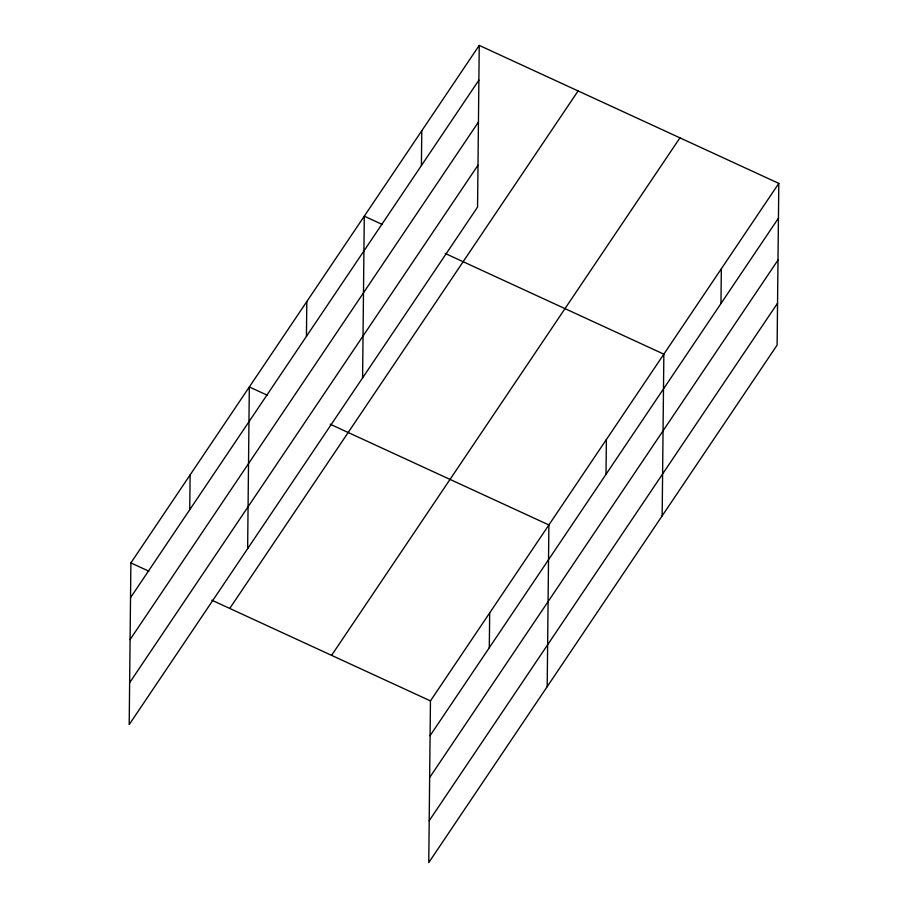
<?xml version="1.0" encoding="UTF-8"?>
<svg xmlns="http://www.w3.org/2000/svg" width="908" height="908" viewBox="0 0 908 908"><rect width="100%" height="100%" fill="white"/><g stroke="black" fill="none" stroke-linecap="round" stroke-linejoin="round"><path stroke-width="1.36" d="M479.242 45.4L130.888 562.903L129.197 724.607L477.551 207.103L479.242 45.4L778.803 183.393L777.112 345.097L428.758 862.6L430.449 700.897L778.803 183.393M189.738 509.706L190.113 474.929M247.634 548.659L249.325 386.956L267.304 395.23M306.439 336.346L306.813 301.57M362.598 377.876L364.29 216.183L382.257 224.458M421.403 165.562L421.766 130.786M489.31 647.699L489.673 612.923M547.195 686.652L548.886 524.949L330.206 424.218M606.011 474.328L606.374 439.551M662.159 515.869L663.85 354.165L445.17 253.434M720.963 303.556L721.327 268.779M130.525 597.68L478.879 80.176M130.082 639.572L478.448 122.058M129.628 682.725L477.994 165.222M229.747 608.439L578.101 90.936M331.59 655.36L679.956 137.857M430.086 735.673L778.44 218.158M429.643 777.554L778.008 260.051M429.189 820.719L777.554 303.204M130.888 562.903L148.855 571.189M211.768 600.165L430.449 700.897"/></g></svg>
